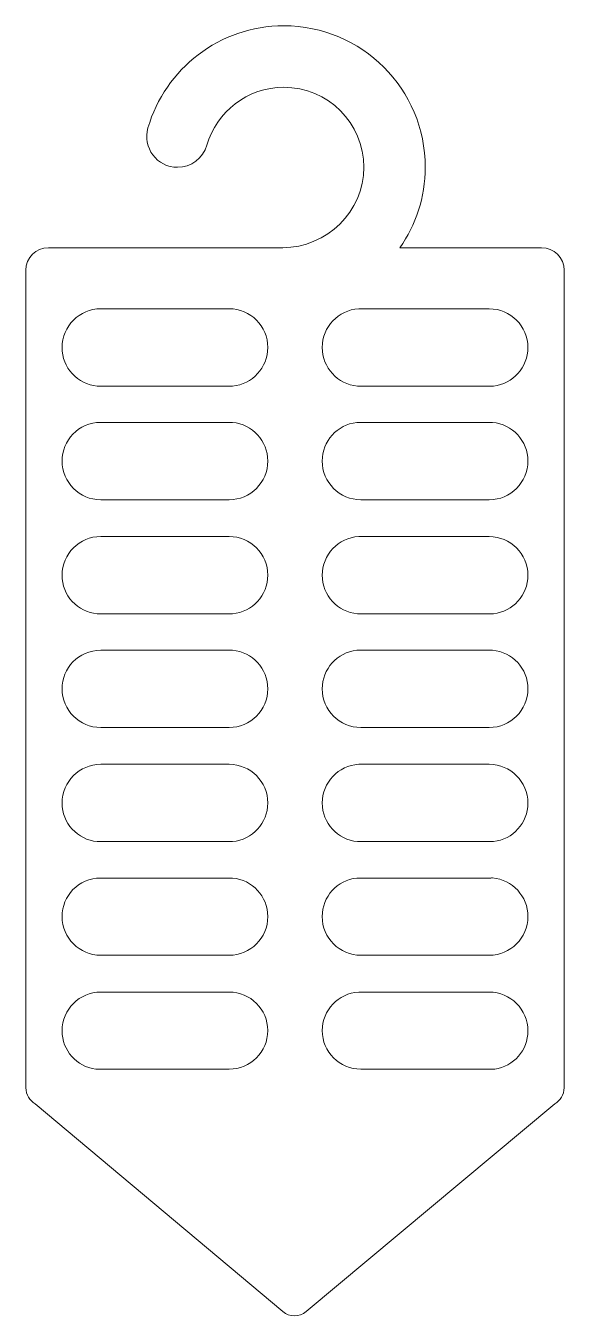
# Model space of a CAD drawing. Header units: inches. Extents: x 14.4 to 20.5, y -14.9 to -0.1.
import ezdxf

# ---------------------------------------------------------------- set-up
doc = ezdxf.new("R2010")
doc.units = ezdxf.units.IN
doc.header["$MEASUREMENT"] = 0
doc.layers.add('_U+0421_U+043B_U+043E_U+0439 1', color=7, linetype='Continuous')

msp = doc.modelspace()

# ---------------------------------------------------------------- linework, layer by layer
at = {"layer": '_U+0421_U+043B_U+043E_U+0439 1', "color": 1, "lineweight": 9, "true_color": 0xff0000}
for points, knots in [([(20.544, -2.901), (20.544, -2.757), (20.427, -2.641), (20.284, -2.641), (20.284, -2.641), (18.655, -2.641), (18.655, -2.641), (18.84, -2.381), (18.948, -2.064), (18.948, -1.718), (18.948, -0.821), (18.221, -0.093), (17.323, -0.093), (16.583, -0.093), (15.959, -0.588), (15.762, -1.265), (15.697, -1.491), (15.865, -1.718), (16.101, -1.718), (16.257, -1.718), (16.396, -1.615), (16.439, -1.465), (16.549, -1.081), (16.904, -0.799), (17.323, -0.799), (17.83, -0.799), (18.243, -1.211), (18.243, -1.718), (18.243, -2.225), (17.817, -2.641), (17.31, -2.641), (17.31, -2.641), (14.619, -2.641), (14.619, -2.641), (14.475, -2.641), (14.359, -2.757), (14.359, -2.901), (14.359, -2.901), (14.359, -11.484), (14.359, -12.288), (14.359, -12.368), (14.403, -12.437), (14.468, -12.472), (14.468, -12.472), (17.311, -14.858), (17.311, -14.858), (17.388, -14.923), (17.501, -14.923), (17.578, -14.858), (17.578, -14.858), (20.435, -12.472), (20.435, -12.472), (20.5, -12.437), (20.544, -12.368), (20.544, -12.288), (20.544, -12.072), (20.544, -2.901), (20.544, -2.901)], [0, 0, 0, 0, 1, 1, 1, 2, 2, 2, 3, 3, 3, 4, 4, 4, 5, 5, 5, 6, 6, 6, 7, 7, 7, 8, 8, 8, 9, 9, 9, 10, 10, 10, 11, 11, 11, 12, 12, 12, 13, 13, 13, 14, 14, 14, 15, 15, 15, 16, 16, 16, 17, 17, 17, 18, 18, 18, 19, 19, 19, 19]), ([(15.22, -3.342), (15.22, -3.342), (16.694, -3.342), (16.694, -3.342), (16.939, -3.342), (17.139, -3.542), (17.139, -3.787), (17.139, -4.018), (16.961, -4.209), (16.735, -4.23), (16.735, -4.23), (15.179, -4.23), (15.179, -4.23), (14.953, -4.209), (14.775, -4.018), (14.775, -3.787), (14.775, -3.542), (14.975, -3.342), (15.22, -3.342)], [0, 0, 0, 0, 1, 1, 1, 2, 2, 2, 3, 3, 3, 4, 4, 4, 5, 5, 5, 6, 6, 6, 6]), ([(19.683, -3.343), (19.928, -3.343), (20.128, -3.543), (20.128, -3.788), (20.128, -4.016), (19.954, -4.205), (19.732, -4.23), (19.732, -4.23), (18.168, -4.23), (18.168, -4.23), (17.942, -4.209), (17.764, -4.018), (17.764, -3.787), (17.764, -3.55), (17.95, -3.356), (18.183, -3.343), (18.183, -3.343), (19.683, -3.343), (19.683, -3.343)], [0, 0, 0, 0, 1, 1, 1, 2, 2, 2, 3, 3, 3, 4, 4, 4, 5, 5, 5, 6, 6, 6, 6]), ([(15.22, -4.648), (15.22, -4.648), (16.735, -4.648), (16.735, -4.648), (16.961, -4.669), (17.139, -4.86), (17.139, -5.091), (17.139, -5.336), (16.939, -5.536), (16.694, -5.536), (16.694, -5.536), (15.22, -5.536), (15.22, -5.536), (14.975, -5.536), (14.775, -5.336), (14.775, -5.091), (14.775, -4.856), (14.962, -4.648), (15.22, -4.648)], [0, 0, 0, 0, 1, 1, 1, 2, 2, 2, 3, 3, 3, 4, 4, 4, 5, 5, 5, 6, 6, 6, 6]), ([(19.683, -5.536), (19.683, -5.536), (18.209, -5.536), (18.209, -5.536), (17.964, -5.536), (17.764, -5.336), (17.764, -5.091), (17.764, -4.862), (17.938, -4.674), (18.16, -4.649), (19.784, -4.649), (19.679, -4.65), (19.722, -4.648), (19.949, -4.668), (20.128, -4.859), (20.128, -5.091), (20.128, -5.336), (19.928, -5.536), (19.683, -5.536)], [0, 0, 0, 0, 1, 1, 1, 2, 2, 2, 3, 3, 3, 4, 4, 4, 5, 5, 5, 6, 6, 6, 6]), ([(14.775, -6.403), (14.775, -6.157), (14.975, -5.958), (15.22, -5.958), (15.22, -5.958), (16.694, -5.958), (16.694, -5.958), (16.939, -5.958), (17.139, -6.157), (17.139, -6.403), (17.139, -6.634), (16.961, -6.824), (16.735, -6.845), (16.735, -6.845), (15.179, -6.845), (15.179, -6.845), (14.953, -6.824), (14.775, -6.634), (14.775, -6.403)], [0, 0, 0, 0, 1, 1, 1, 2, 2, 2, 3, 3, 3, 4, 4, 4, 5, 5, 5, 6, 6, 6, 6]), ([(19.732, -6.845), (19.732, -6.845), (18.168, -6.845), (18.168, -6.845), (17.942, -6.824), (17.764, -6.634), (17.764, -6.403), (17.764, -6.166), (17.95, -5.972), (18.183, -5.959), (18.183, -5.959), (19.683, -5.959), (19.683, -5.959), (19.928, -5.959), (20.128, -6.158), (20.128, -6.403), (20.128, -6.632), (19.954, -6.821), (19.732, -6.845)], [0, 0, 0, 0, 1, 1, 1, 2, 2, 2, 3, 3, 3, 4, 4, 4, 5, 5, 5, 6, 6, 6, 6]), ([(15.22, -7.264), (15.22, -7.264), (16.735, -7.264), (16.735, -7.264), (16.961, -7.285), (17.139, -7.475), (17.139, -7.707), (17.139, -7.952), (16.939, -8.151), (16.694, -8.151), (16.694, -8.151), (15.22, -8.151), (15.22, -8.151), (14.975, -8.151), (14.775, -7.952), (14.775, -7.707), (14.775, -7.472), (14.962, -7.264), (15.22, -7.264)], [0, 0, 0, 0, 1, 1, 1, 2, 2, 2, 3, 3, 3, 4, 4, 4, 5, 5, 5, 6, 6, 6, 6]), ([(19.683, -8.151), (19.683, -8.151), (18.209, -8.151), (18.209, -8.151), (17.964, -8.151), (17.764, -7.952), (17.764, -7.707), (17.764, -7.478), (17.938, -7.289), (18.16, -7.265), (19.784, -7.264), (19.679, -7.266), (19.722, -7.264), (19.949, -7.283), (20.128, -7.474), (20.128, -7.707), (20.128, -7.952), (19.928, -8.151), (19.683, -8.151)], [0, 0, 0, 0, 1, 1, 1, 2, 2, 2, 3, 3, 3, 4, 4, 4, 5, 5, 5, 6, 6, 6, 6]), ([(14.775, -9.018), (14.775, -8.773), (14.975, -8.574), (15.22, -8.574), (15.22, -8.574), (16.694, -8.574), (16.694, -8.574), (16.939, -8.574), (17.139, -8.773), (17.139, -9.018), (17.139, -9.25), (16.961, -9.44), (16.735, -9.461), (16.735, -9.461), (15.179, -9.461), (15.179, -9.461), (14.953, -9.44), (14.775, -9.25), (14.775, -9.018)], [0, 0, 0, 0, 1, 1, 1, 2, 2, 2, 3, 3, 3, 4, 4, 4, 5, 5, 5, 6, 6, 6, 6]), ([(19.732, -9.461), (19.732, -9.461), (18.168, -9.461), (18.168, -9.461), (17.942, -9.44), (17.764, -9.25), (17.764, -9.018), (17.764, -8.782), (17.95, -8.588), (18.183, -8.574), (18.183, -8.574), (19.683, -8.574), (19.683, -8.574), (19.928, -8.574), (20.128, -8.774), (20.128, -9.019), (20.128, -9.248), (19.954, -9.436), (19.732, -9.461)], [0, 0, 0, 0, 1, 1, 1, 2, 2, 2, 3, 3, 3, 4, 4, 4, 5, 5, 5, 6, 6, 6, 6]), ([(15.22, -9.88), (15.22, -9.88), (16.735, -9.88), (16.735, -9.88), (16.961, -9.9), (17.139, -10.091), (17.139, -10.322), (17.139, -10.568), (16.939, -10.767), (16.694, -10.767), (16.694, -10.767), (15.22, -10.767), (15.22, -10.767), (14.975, -10.767), (14.775, -10.568), (14.775, -10.322), (14.775, -10.087), (14.962, -9.88), (15.22, -9.88)], [0, 0, 0, 0, 1, 1, 1, 2, 2, 2, 3, 3, 3, 4, 4, 4, 5, 5, 5, 6, 6, 6, 6]), ([(19.683, -10.767), (19.683, -10.767), (18.209, -10.767), (18.209, -10.767), (17.964, -10.767), (17.764, -10.568), (17.764, -10.322), (17.764, -10.094), (17.938, -9.905), (18.16, -9.88), (19.784, -9.88), (19.679, -9.881), (19.722, -9.879), (19.949, -9.899), (20.128, -10.09), (20.128, -10.322), (20.128, -10.568), (19.928, -10.767), (19.683, -10.767)], [0, 0, 0, 0, 1, 1, 1, 2, 2, 2, 3, 3, 3, 4, 4, 4, 5, 5, 5, 6, 6, 6, 6]), ([(15.22, -11.189), (15.22, -11.189), (16.694, -11.189), (16.694, -11.189), (16.939, -11.189), (17.138, -11.388), (17.139, -11.632), (17.138, -11.876), (16.939, -12.075), (16.694, -12.075), (16.694, -12.075), (15.162, -12.075), (15.162, -12.075), (14.944, -12.046), (14.775, -11.859), (14.775, -11.634), (14.775, -11.389), (14.975, -11.189), (15.22, -11.189)], [0, 0, 0, 0, 1, 1, 1, 2, 2, 2, 3, 3, 3, 4, 4, 4, 5, 5, 5, 6, 6, 6, 6]), ([(19.747, -12.075), (19.747, -12.075), (18.209, -12.075), (18.209, -12.075), (17.964, -12.075), (17.765, -11.876), (17.764, -11.632), (17.765, -11.396), (17.951, -11.203), (18.183, -11.19), (18.183, -11.19), (19.683, -11.19), (19.683, -11.19), (19.928, -11.19), (20.128, -11.389), (20.128, -11.635), (20.128, -11.858), (19.962, -12.043), (19.747, -12.075)], [0, 0, 0, 0, 1, 1, 1, 2, 2, 2, 3, 3, 3, 4, 4, 4, 5, 5, 5, 6, 6, 6, 6])]:
    msp.add_open_spline(points, degree=3, knots=knots, dxfattribs=at)

doc.saveas('drawing.dxf')
